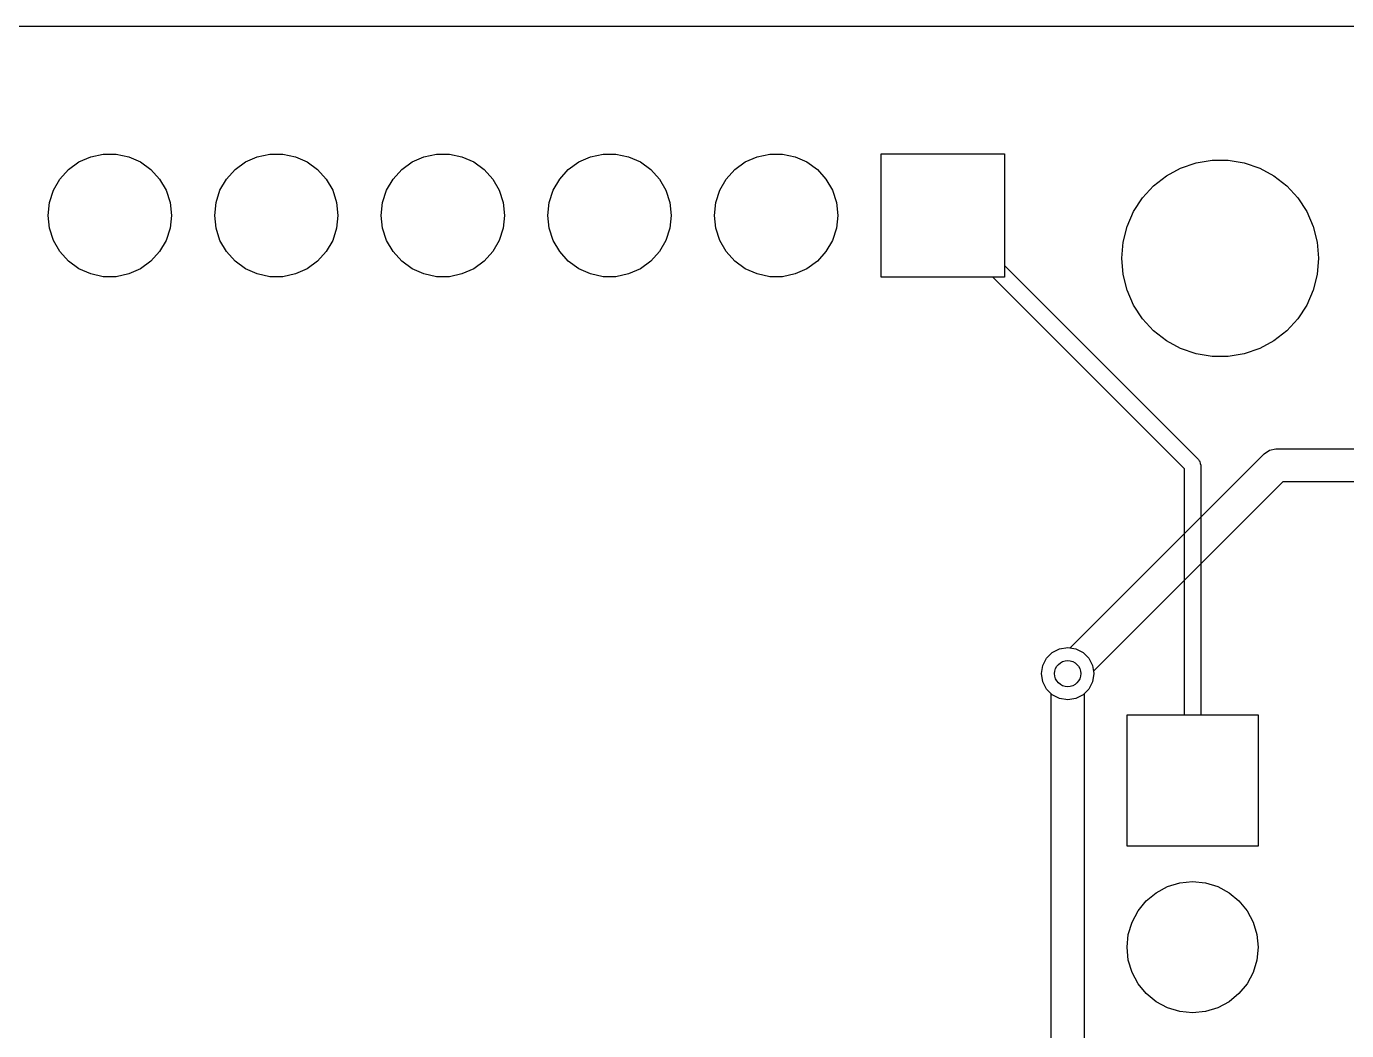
# Model space of a CAD drawing. Header units: millimetres. Extents: x 0 to 489, y -139 to 89.
# Drawn here: x 122.33 to 142.46, y 39.71 to 55.01 of the extents above; entities that cross this region are included whole.
import ezdxf

# ---------------------------------------------------------------- set-up
doc = ezdxf.new("R2010")
doc.units = ezdxf.units.MM
doc.header["$MEASUREMENT"] = 0
doc.layers.get('0').update_dxf_attribs({"linetype": 'CONTINUOUS'})
doc.layers.add('BLACK', color=7, linetype='CONTINUOUS')

msp = doc.modelspace()

# ---------------------------------------------------------------- linework, layer by layer
at = {"linetype": 'Continuous'}
msp.add_lwpolyline([(106.41198, 1.00993), (167.41198, 1.00993, 0.41421356), (168.41198, 2.00993), (168.41198, 54.00993, 0.41421356), (167.41198, 55.00993), (106.41198, 55.00993, 0.41421356), (105.41198, 54.00993), (105.41198, 2.00993, 0.41421356)], format="xyb", close=True, dxfattribs=at)
at = {"layer": 'BLACK', "linetype": 'Continuous'}
for p, q in [((122.97124, 52.82879), (123.13024, 52.94429)), ((122.97124, 52.82879), (123.13024, 52.94429)), ((122.97124, 52.82879), (123.13024, 52.94429)), ((122.97124, 52.82879), (123.13024, 52.94429)), ((123.13024, 52.94429), (123.31024, 53.02419)), ((123.13024, 52.94429), (123.31024, 53.02419)), ((123.13024, 52.94429), (123.31024, 53.02419)), ((123.13024, 52.94429), (123.31024, 53.02419)), ((123.31024, 53.02419), (123.50224, 53.06509)), ((123.31024, 53.02419), (123.50224, 53.06509)), ((123.31024, 53.02419), (123.50224, 53.06509)), ((123.31024, 53.02419), (123.50224, 53.06509)), ((123.50224, 53.06509), (123.69824, 53.06509)), ((123.50224, 53.06509), (123.69824, 53.06509)), ((123.50224, 53.06509), (123.69824, 53.06509)), ((123.50224, 53.06509), (123.69824, 53.06509)), ((123.69824, 53.06509), (123.89024, 53.02419)), ((123.69824, 53.06509), (123.89024, 53.02419)), ((123.69824, 53.06509), (123.89024, 53.02419)), ((123.69824, 53.06509), (123.89024, 53.02419)), ((123.89024, 53.02419), (124.07024, 52.94429)), ((123.89024, 53.02419), (124.07024, 52.94429)), ((123.89024, 53.02419), (124.07024, 52.94429)), ((123.89024, 53.02419), (124.07024, 52.94429)), ((124.07024, 52.94429), (124.22924, 52.82879)), ((124.07024, 52.94429), (124.22924, 52.82879)), ((124.07024, 52.94429), (124.22924, 52.82879)), ((124.07024, 52.94429), (124.22924, 52.82879)), ((125.51124, 52.82879), (125.67024, 52.94429)), ((125.51124, 52.82879), (125.67024, 52.94429)), ((125.51124, 52.82879), (125.67024, 52.94429)), ((125.51124, 52.82879), (125.67024, 52.94429)), ((125.67024, 52.94429), (125.85024, 53.02419)), ((125.67024, 52.94429), (125.85024, 53.02419)), ((125.67024, 52.94429), (125.85024, 53.02419)), ((125.67024, 52.94429), (125.85024, 53.02419)), ((125.85024, 53.02419), (126.04224, 53.06509)), ((125.85024, 53.02419), (126.04224, 53.06509)), ((125.85024, 53.02419), (126.04224, 53.06509)), ((125.85024, 53.02419), (126.04224, 53.06509)), ((126.04224, 53.06509), (126.23824, 53.06509)), ((126.04224, 53.06509), (126.23824, 53.06509)), ((126.04224, 53.06509), (126.23824, 53.06509)), ((126.04224, 53.06509), (126.23824, 53.06509)), ((126.23824, 53.06509), (126.43024, 53.02419)), ((126.23824, 53.06509), (126.43024, 53.02419)), ((126.23824, 53.06509), (126.43024, 53.02419)), ((126.23824, 53.06509), (126.43024, 53.02419)), ((126.43024, 53.02419), (126.61024, 52.94429)), ((126.43024, 53.02419), (126.61024, 52.94429)), ((126.43024, 53.02419), (126.61024, 52.94429)), ((126.43024, 53.02419), (126.61024, 52.94429)), ((126.61024, 52.94429), (126.76924, 52.82879)), ((126.61024, 52.94429), (126.76924, 52.82879)), ((126.61024, 52.94429), (126.76924, 52.82879)), ((126.61024, 52.94429), (126.76924, 52.82879)), ((128.05124, 52.82879), (128.21024, 52.94429)), ((128.05124, 52.82879), (128.21024, 52.94429)), ((128.05124, 52.82879), (128.21024, 52.94429)), ((128.05124, 52.82879), (128.21024, 52.94429)), ((128.21024, 52.94429), (128.39024, 53.02419)), ((128.21024, 52.94429), (128.39024, 53.02419)), ((128.21024, 52.94429), (128.39024, 53.02419)), ((128.21024, 52.94429), (128.39024, 53.02419)), ((128.39024, 53.02419), (128.58224, 53.06509)), ((128.39024, 53.02419), (128.58224, 53.06509)), ((128.39024, 53.02419), (128.58224, 53.06509)), ((128.39024, 53.02419), (128.58224, 53.06509)), ((128.58224, 53.06509), (128.77824, 53.06509)), ((128.58224, 53.06509), (128.77824, 53.06509)), ((128.58224, 53.06509), (128.77824, 53.06509)), ((128.58224, 53.06509), (128.77824, 53.06509)), ((128.77824, 53.06509), (128.97024, 53.02419)), ((128.77824, 53.06509), (128.97024, 53.02419)), ((128.77824, 53.06509), (128.97024, 53.02419)), ((128.77824, 53.06509), (128.97024, 53.02419)), ((128.97024, 53.02419), (129.15024, 52.94429)), ((128.97024, 53.02419), (129.15024, 52.94429)), ((128.97024, 53.02419), (129.15024, 52.94429)), ((128.97024, 53.02419), (129.15024, 52.94429)), ((129.15024, 52.94429), (129.30924, 52.82879)), ((129.15024, 52.94429), (129.30924, 52.82879)), ((129.15024, 52.94429), (129.30924, 52.82879)), ((129.15024, 52.94429), (129.30924, 52.82879)), ((130.59124, 52.82879), (130.75024, 52.94429)), ((130.59124, 52.82879), (130.75024, 52.94429)), ((130.59124, 52.82879), (130.75024, 52.94429)), ((130.59124, 52.82879), (130.75024, 52.94429)), ((130.75024, 52.94429), (130.93024, 53.02419)), ((130.75024, 52.94429), (130.93024, 53.02419)), ((130.75024, 52.94429), (130.93024, 53.02419)), ((130.75024, 52.94429), (130.93024, 53.02419)), ((130.93024, 53.02419), (131.12224, 53.06509)), ((130.93024, 53.02419), (131.12224, 53.06509)), ((130.93024, 53.02419), (131.12224, 53.06509)), ((130.93024, 53.02419), (131.12224, 53.06509)), ((131.12224, 53.06509), (131.31824, 53.06509)), ((131.12224, 53.06509), (131.31824, 53.06509)), ((131.12224, 53.06509), (131.31824, 53.06509)), ((131.12224, 53.06509), (131.31824, 53.06509)), ((131.31824, 53.06509), (131.51024, 53.02419)), ((131.31824, 53.06509), (131.51024, 53.02419)), ((131.31824, 53.06509), (131.51024, 53.02419)), ((131.31824, 53.06509), (131.51024, 53.02419)), ((131.51024, 53.02419), (131.69024, 52.94429)), ((131.51024, 53.02419), (131.69024, 52.94429)), ((131.51024, 53.02419), (131.69024, 52.94429)), ((131.51024, 53.02419), (131.69024, 52.94429)), ((131.69024, 52.94429), (131.84924, 52.82879)), ((131.69024, 52.94429), (131.84924, 52.82879)), ((131.69024, 52.94429), (131.84924, 52.82879)), ((131.69024, 52.94429), (131.84924, 52.82879)), ((133.13124, 52.82879), (133.29024, 52.94429)), ((133.13124, 52.82879), (133.29024, 52.94429)), ((133.13124, 52.82879), (133.29024, 52.94429)), ((133.13124, 52.82879), (133.29024, 52.94429)), ((133.29024, 52.94429), (133.47024, 53.02419)), ((133.29024, 52.94429), (133.47024, 53.02419)), ((133.29024, 52.94429), (133.47024, 53.02419)), ((133.29024, 52.94429), (133.47024, 53.02419)), ((133.47024, 53.02419), (133.66224, 53.06509)), ((133.47024, 53.02419), (133.66224, 53.06509)), ((133.47024, 53.02419), (133.66224, 53.06509)), ((133.47024, 53.02419), (133.66224, 53.06509)), ((133.66224, 53.06509), (133.85824, 53.06509)), ((133.66224, 53.06509), (133.85824, 53.06509)), ((133.66224, 53.06509), (133.85824, 53.06509)), ((133.66224, 53.06509), (133.85824, 53.06509)), ((133.85824, 53.06509), (134.05024, 53.02419)), ((133.85824, 53.06509), (134.05024, 53.02419)), ((133.85824, 53.06509), (134.05024, 53.02419)), ((133.85824, 53.06509), (134.05024, 53.02419)), ((134.05024, 53.02419), (134.23024, 52.94429)), ((134.05024, 53.02419), (134.23024, 52.94429)), ((134.05024, 53.02419), (134.23024, 52.94429)), ((134.05024, 53.02419), (134.23024, 52.94429)), ((134.23024, 52.94429), (134.38924, 52.82879)), ((134.23024, 52.94429), (134.38924, 52.82879)), ((134.23024, 52.94429), (134.38924, 52.82879)), ((134.23024, 52.94429), (134.38924, 52.82879)), ((135.36024, 51.19059), (135.36024, 53.07019)), ((135.36024, 53.07019), (137.24024, 53.07019)), ((135.36024, 51.19059), (135.36024, 53.07019)), ((135.36024, 53.07019), (137.24024, 53.07019)), ((135.36024, 51.19059), (135.36024, 53.07019)), ((135.36024, 53.07019), (137.24024, 53.07019)), ((135.36024, 51.19059), (135.36024, 53.07019)), ((135.36024, 53.07019), (137.24024, 53.07019)), ((137.24024, 53.07019), (137.24024, 51.36739)), ((137.24024, 53.07019), (137.24024, 51.19059)), ((137.24024, 53.07019), (137.24024, 51.19059)), ((137.24024, 53.07019), (137.24024, 51.19059)), ((140.16224, 52.92949), (140.40624, 52.97029)), ((140.16224, 52.92949), (140.40624, 52.97029)), ((140.40624, 52.97029), (140.65424, 52.97029)), ((140.40624, 52.97029), (140.65424, 52.97029)), ((140.65424, 52.97029), (140.89824, 52.92949)), ((140.65424, 52.97029), (140.89824, 52.92949)), ((122.84024, 52.68279), (122.97124, 52.82879)), ((122.84024, 52.68279), (122.97124, 52.82879)), ((122.84024, 52.68279), (122.97124, 52.82879)), ((122.84024, 52.68279), (122.97124, 52.82879)), ((124.22924, 52.82879), (124.36024, 52.68279)), ((124.22924, 52.82879), (124.36024, 52.68279)), ((124.22924, 52.82879), (124.36024, 52.68279)), ((124.22924, 52.82879), (124.36024, 52.68279)), ((125.38024, 52.68279), (125.51124, 52.82879)), ((125.38024, 52.68279), (125.51124, 52.82879)), ((125.38024, 52.68279), (125.51124, 52.82879)), ((125.38024, 52.68279), (125.51124, 52.82879)), ((126.76924, 52.82879), (126.90024, 52.68279)), ((126.76924, 52.82879), (126.90024, 52.68279)), ((126.76924, 52.82879), (126.90024, 52.68279)), ((126.76924, 52.82879), (126.90024, 52.68279)), ((127.92024, 52.68279), (128.05124, 52.82879)), ((127.92024, 52.68279), (128.05124, 52.82879)), ((127.92024, 52.68279), (128.05124, 52.82879)), ((127.92024, 52.68279), (128.05124, 52.82879)), ((129.30924, 52.82879), (129.44024, 52.68279)), ((129.30924, 52.82879), (129.44024, 52.68279)), ((129.30924, 52.82879), (129.44024, 52.68279)), ((129.30924, 52.82879), (129.44024, 52.68279)), ((130.46024, 52.68279), (130.59124, 52.82879)), ((130.46024, 52.68279), (130.59124, 52.82879)), ((130.46024, 52.68279), (130.59124, 52.82879)), ((130.46024, 52.68279), (130.59124, 52.82879)), ((131.84924, 52.82879), (131.98024, 52.68279)), ((131.84924, 52.82879), (131.98024, 52.68279)), ((131.84924, 52.82879), (131.98024, 52.68279)), ((131.84924, 52.82879), (131.98024, 52.68279)), ((133.00024, 52.68279), (133.13124, 52.82879)), ((133.00024, 52.68279), (133.13124, 52.82879)), ((133.00024, 52.68279), (133.13124, 52.82879)), ((133.00024, 52.68279), (133.13124, 52.82879)), ((134.38924, 52.82879), (134.52024, 52.68279)), ((134.38924, 52.82879), (134.52024, 52.68279)), ((134.38924, 52.82879), (134.52024, 52.68279)), ((134.38924, 52.82879), (134.52024, 52.68279)), ((139.71024, 52.73119), (139.92724, 52.84909)), ((139.71024, 52.73119), (139.92724, 52.84909)), ((139.92724, 52.84909), (140.16224, 52.92949)), ((139.92724, 52.84909), (140.16224, 52.92949)), ((140.89824, 52.92949), (141.13324, 52.84909)), ((140.89824, 52.92949), (141.13324, 52.84909)), ((141.13324, 52.84909), (141.35024, 52.73119)), ((141.13324, 52.84909), (141.35024, 52.73119)), ((122.74124, 52.51269), (122.84024, 52.68279)), ((122.74124, 52.51269), (122.84024, 52.68279)), ((122.74124, 52.51269), (122.84024, 52.68279)), ((122.74124, 52.51269), (122.84024, 52.68279)), ((124.36024, 52.68279), (124.45924, 52.51269)), ((124.36024, 52.68279), (124.45924, 52.51269)), ((124.36024, 52.68279), (124.45924, 52.51269)), ((124.36024, 52.68279), (124.45924, 52.51269)), ((125.28124, 52.51269), (125.38024, 52.68279)), ((125.28124, 52.51269), (125.38024, 52.68279)), ((125.28124, 52.51269), (125.38024, 52.68279)), ((125.28124, 52.51269), (125.38024, 52.68279)), ((126.90024, 52.68279), (126.99924, 52.51269)), ((126.90024, 52.68279), (126.99924, 52.51269)), ((126.90024, 52.68279), (126.99924, 52.51269)), ((126.90024, 52.68279), (126.99924, 52.51269)), ((127.82124, 52.51269), (127.92024, 52.68279)), ((127.82124, 52.51269), (127.92024, 52.68279)), ((127.82124, 52.51269), (127.92024, 52.68279)), ((127.82124, 52.51269), (127.92024, 52.68279)), ((129.44024, 52.68279), (129.53924, 52.51269)), ((129.44024, 52.68279), (129.53924, 52.51269)), ((129.44024, 52.68279), (129.53924, 52.51269)), ((129.44024, 52.68279), (129.53924, 52.51269)), ((130.36124, 52.51269), (130.46024, 52.68279)), ((130.36124, 52.51269), (130.46024, 52.68279)), ((130.36124, 52.51269), (130.46024, 52.68279)), ((130.36124, 52.51269), (130.46024, 52.68279)), ((131.98024, 52.68279), (132.07924, 52.51269)), ((131.98024, 52.68279), (132.07924, 52.51269)), ((131.98024, 52.68279), (132.07924, 52.51269)), ((131.98024, 52.68279), (132.07924, 52.51269)), ((132.90124, 52.51269), (133.00024, 52.68279)), ((132.90124, 52.51269), (133.00024, 52.68279)), ((132.90124, 52.51269), (133.00024, 52.68279)), ((132.90124, 52.51269), (133.00024, 52.68279)), ((134.52024, 52.68279), (134.61924, 52.51269)), ((134.52024, 52.68279), (134.61924, 52.51269)), ((134.52024, 52.68279), (134.61924, 52.51269)), ((134.52024, 52.68279), (134.61924, 52.51269)), ((139.34624, 52.39669), (139.51424, 52.57899)), ((139.34624, 52.39669), (139.51424, 52.57899)), ((139.51424, 52.57899), (139.71024, 52.73119)), ((139.51424, 52.57899), (139.71024, 52.73119)), ((141.35024, 52.73119), (141.54624, 52.57899)), ((141.35024, 52.73119), (141.54624, 52.57899)), ((141.54624, 52.57899), (141.71424, 52.39669)), ((141.54624, 52.57899), (141.71424, 52.39669)), ((122.68124, 52.32579), (122.74124, 52.51269)), ((122.68124, 52.32579), (122.74124, 52.51269)), ((122.68124, 52.32579), (122.74124, 52.51269)), ((122.68124, 52.32579), (122.74124, 52.51269)), ((124.45924, 52.51269), (124.51924, 52.32579)), ((124.45924, 52.51269), (124.51924, 52.32579)), ((124.45924, 52.51269), (124.51924, 52.32579)), ((124.45924, 52.51269), (124.51924, 52.32579)), ((125.22124, 52.32579), (125.28124, 52.51269)), ((125.22124, 52.32579), (125.28124, 52.51269)), ((125.22124, 52.32579), (125.28124, 52.51269)), ((125.22124, 52.32579), (125.28124, 52.51269)), ((126.99924, 52.51269), (127.05924, 52.32579)), ((126.99924, 52.51269), (127.05924, 52.32579)), ((126.99924, 52.51269), (127.05924, 52.32579)), ((126.99924, 52.51269), (127.05924, 52.32579)), ((127.76124, 52.32579), (127.82124, 52.51269)), ((127.76124, 52.32579), (127.82124, 52.51269)), ((127.76124, 52.32579), (127.82124, 52.51269)), ((127.76124, 52.32579), (127.82124, 52.51269)), ((129.53924, 52.51269), (129.59924, 52.32579)), ((129.53924, 52.51269), (129.59924, 52.32579)), ((129.53924, 52.51269), (129.59924, 52.32579)), ((129.53924, 52.51269), (129.59924, 52.32579)), ((130.30124, 52.32579), (130.36124, 52.51269)), ((130.30124, 52.32579), (130.36124, 52.51269)), ((130.30124, 52.32579), (130.36124, 52.51269)), ((130.30124, 52.32579), (130.36124, 52.51269)), ((132.07924, 52.51269), (132.13924, 52.32579)), ((132.07924, 52.51269), (132.13924, 52.32579)), ((132.07924, 52.51269), (132.13924, 52.32579)), ((132.07924, 52.51269), (132.13924, 52.32579)), ((132.84124, 52.32579), (132.90124, 52.51269)), ((132.84124, 52.32579), (132.90124, 52.51269)), ((132.84124, 52.32579), (132.90124, 52.51269)), ((132.84124, 52.32579), (132.90124, 52.51269)), ((134.61924, 52.51269), (134.67924, 52.32579)), ((134.61924, 52.51269), (134.67924, 52.32579)), ((134.61924, 52.51269), (134.67924, 52.32579)), ((134.61924, 52.51269), (134.67924, 52.32579)), ((139.21124, 52.18929), (139.34624, 52.39669)), ((139.21124, 52.18929), (139.34624, 52.39669)), ((141.71424, 52.39669), (141.84924, 52.18929)), ((141.71424, 52.39669), (141.84924, 52.18929)), ((122.66024, 52.13039), (122.68124, 52.32579)), ((122.66024, 52.13039), (122.68124, 52.32579)), ((122.66024, 52.13039), (122.68124, 52.32579)), ((122.66024, 52.13039), (122.68124, 52.32579)), ((124.51924, 52.32579), (124.54024, 52.13039)), ((124.51924, 52.32579), (124.54024, 52.13039)), ((124.51924, 52.32579), (124.54024, 52.13039)), ((124.51924, 52.32579), (124.54024, 52.13039)), ((125.20024, 52.13039), (125.22124, 52.32579)), ((125.20024, 52.13039), (125.22124, 52.32579)), ((125.20024, 52.13039), (125.22124, 52.32579)), ((125.20024, 52.13039), (125.22124, 52.32579)), ((127.05924, 52.32579), (127.08024, 52.13039)), ((127.05924, 52.32579), (127.08024, 52.13039)), ((127.05924, 52.32579), (127.08024, 52.13039)), ((127.05924, 52.32579), (127.08024, 52.13039)), ((127.74024, 52.13039), (127.76124, 52.32579)), ((127.74024, 52.13039), (127.76124, 52.32579)), ((127.74024, 52.13039), (127.76124, 52.32579)), ((127.74024, 52.13039), (127.76124, 52.32579)), ((129.59924, 52.32579), (129.62024, 52.13039)), ((129.59924, 52.32579), (129.62024, 52.13039)), ((129.59924, 52.32579), (129.62024, 52.13039)), ((129.59924, 52.32579), (129.62024, 52.13039)), ((130.28024, 52.13039), (130.30124, 52.32579)), ((130.28024, 52.13039), (130.30124, 52.32579)), ((130.28024, 52.13039), (130.30124, 52.32579)), ((130.28024, 52.13039), (130.30124, 52.32579)), ((132.13924, 52.32579), (132.16024, 52.13039)), ((132.13924, 52.32579), (132.16024, 52.13039)), ((132.13924, 52.32579), (132.16024, 52.13039)), ((132.13924, 52.32579), (132.16024, 52.13039)), ((132.82024, 52.13039), (132.84124, 52.32579)), ((132.82024, 52.13039), (132.84124, 52.32579)), ((132.82024, 52.13039), (132.84124, 52.32579)), ((132.82024, 52.13039), (132.84124, 52.32579)), ((134.67924, 52.32579), (134.70024, 52.13039)), ((134.67924, 52.32579), (134.70024, 52.13039)), ((134.67924, 52.32579), (134.70024, 52.13039)), ((134.67924, 52.32579), (134.70024, 52.13039)), ((139.11124, 51.96239), (139.21124, 52.18929)), ((139.11124, 51.96239), (139.21124, 52.18929)), ((141.84924, 52.18929), (141.94924, 51.96239)), ((141.84924, 52.18929), (141.94924, 51.96239)), ((122.68124, 51.93499), (122.66024, 52.13039)), ((122.68124, 51.93499), (122.66024, 52.13039)), ((122.68124, 51.93499), (122.66024, 52.13039)), ((122.68124, 51.93499), (122.66024, 52.13039)), ((122.74124, 51.74809), (122.68124, 51.93499)), ((122.74124, 51.74809), (122.68124, 51.93499)), ((122.74124, 51.74809), (122.68124, 51.93499)), ((122.74124, 51.74809), (122.68124, 51.93499)), ((124.51924, 51.93499), (124.45924, 51.74809)), ((124.51924, 51.93499), (124.45924, 51.74809)), ((124.51924, 51.93499), (124.45924, 51.74809)), ((124.51924, 51.93499), (124.45924, 51.74809)), ((124.54024, 52.13039), (124.51924, 51.93499)), ((124.54024, 52.13039), (124.51924, 51.93499)), ((124.54024, 52.13039), (124.51924, 51.93499)), ((124.54024, 52.13039), (124.51924, 51.93499)), ((125.22124, 51.93499), (125.20024, 52.13039)), ((125.22124, 51.93499), (125.20024, 52.13039)), ((125.22124, 51.93499), (125.20024, 52.13039)), ((125.22124, 51.93499), (125.20024, 52.13039)), ((125.28124, 51.74809), (125.22124, 51.93499)), ((125.28124, 51.74809), (125.22124, 51.93499)), ((125.28124, 51.74809), (125.22124, 51.93499)), ((125.28124, 51.74809), (125.22124, 51.93499)), ((127.05924, 51.93499), (126.99924, 51.74809)), ((127.05924, 51.93499), (126.99924, 51.74809)), ((127.05924, 51.93499), (126.99924, 51.74809)), ((127.05924, 51.93499), (126.99924, 51.74809)), ((127.08024, 52.13039), (127.05924, 51.93499)), ((127.08024, 52.13039), (127.05924, 51.93499)), ((127.08024, 52.13039), (127.05924, 51.93499)), ((127.08024, 52.13039), (127.05924, 51.93499)), ((127.76124, 51.93499), (127.74024, 52.13039)), ((127.76124, 51.93499), (127.74024, 52.13039)), ((127.76124, 51.93499), (127.74024, 52.13039)), ((127.76124, 51.93499), (127.74024, 52.13039)), ((127.82124, 51.74809), (127.76124, 51.93499)), ((127.82124, 51.74809), (127.76124, 51.93499)), ((127.82124, 51.74809), (127.76124, 51.93499)), ((127.82124, 51.74809), (127.76124, 51.93499)), ((129.59924, 51.93499), (129.53924, 51.74809)), ((129.59924, 51.93499), (129.53924, 51.74809)), ((129.59924, 51.93499), (129.53924, 51.74809)), ((129.59924, 51.93499), (129.53924, 51.74809)), ((129.62024, 52.13039), (129.59924, 51.93499)), ((129.62024, 52.13039), (129.59924, 51.93499)), ((129.62024, 52.13039), (129.59924, 51.93499)), ((129.62024, 52.13039), (129.59924, 51.93499)), ((130.30124, 51.93499), (130.28024, 52.13039)), ((130.30124, 51.93499), (130.28024, 52.13039)), ((130.30124, 51.93499), (130.28024, 52.13039)), ((130.30124, 51.93499), (130.28024, 52.13039)), ((130.36124, 51.74809), (130.30124, 51.93499)), ((130.36124, 51.74809), (130.30124, 51.93499)), ((130.36124, 51.74809), (130.30124, 51.93499)), ((130.36124, 51.74809), (130.30124, 51.93499)), ((132.13924, 51.93499), (132.07924, 51.74809)), ((132.13924, 51.93499), (132.07924, 51.74809)), ((132.13924, 51.93499), (132.07924, 51.74809)), ((132.13924, 51.93499), (132.07924, 51.74809)), ((132.16024, 52.13039), (132.13924, 51.93499)), ((132.16024, 52.13039), (132.13924, 51.93499)), ((132.16024, 52.13039), (132.13924, 51.93499)), ((132.16024, 52.13039), (132.13924, 51.93499)), ((132.84124, 51.93499), (132.82024, 52.13039)), ((132.84124, 51.93499), (132.82024, 52.13039)), ((132.84124, 51.93499), (132.82024, 52.13039)), ((132.84124, 51.93499), (132.82024, 52.13039)), ((132.90124, 51.74809), (132.84124, 51.93499)), ((132.90124, 51.74809), (132.84124, 51.93499)), ((132.90124, 51.74809), (132.84124, 51.93499)), ((132.90124, 51.74809), (132.84124, 51.93499)), ((134.67924, 51.93499), (134.61924, 51.74809)), ((134.67924, 51.93499), (134.61924, 51.74809)), ((134.67924, 51.93499), (134.61924, 51.74809)), ((134.67924, 51.93499), (134.61924, 51.74809)), ((134.70024, 52.13039), (134.67924, 51.93499)), ((134.70024, 52.13039), (134.67924, 51.93499)), ((134.70024, 52.13039), (134.67924, 51.93499)), ((134.70024, 52.13039), (134.67924, 51.93499)), ((139.05024, 51.72229), (139.11124, 51.96239)), ((139.05024, 51.72229), (139.11124, 51.96239)), ((141.94924, 51.96239), (142.01024, 51.72229)), ((141.94924, 51.96239), (142.01024, 51.72229)), ((122.84024, 51.57799), (122.74124, 51.74809)), ((122.84024, 51.57799), (122.74124, 51.74809)), ((122.84024, 51.57799), (122.74124, 51.74809)), ((122.84024, 51.57799), (122.74124, 51.74809)), ((124.45924, 51.74809), (124.36024, 51.57799)), ((124.45924, 51.74809), (124.36024, 51.57799)), ((124.45924, 51.74809), (124.36024, 51.57799)), ((124.45924, 51.74809), (124.36024, 51.57799)), ((125.38024, 51.57799), (125.28124, 51.74809)), ((125.38024, 51.57799), (125.28124, 51.74809)), ((125.38024, 51.57799), (125.28124, 51.74809)), ((125.38024, 51.57799), (125.28124, 51.74809)), ((126.99924, 51.74809), (126.90024, 51.57799)), ((126.99924, 51.74809), (126.90024, 51.57799)), ((126.99924, 51.74809), (126.90024, 51.57799)), ((126.99924, 51.74809), (126.90024, 51.57799)), ((127.92024, 51.57799), (127.82124, 51.74809)), ((127.92024, 51.57799), (127.82124, 51.74809)), ((127.92024, 51.57799), (127.82124, 51.74809)), ((127.92024, 51.57799), (127.82124, 51.74809)), ((129.53924, 51.74809), (129.44024, 51.57799)), ((129.53924, 51.74809), (129.44024, 51.57799)), ((129.53924, 51.74809), (129.44024, 51.57799)), ((129.53924, 51.74809), (129.44024, 51.57799)), ((130.46024, 51.57799), (130.36124, 51.74809)), ((130.46024, 51.57799), (130.36124, 51.74809)), ((130.46024, 51.57799), (130.36124, 51.74809)), ((130.46024, 51.57799), (130.36124, 51.74809)), ((132.07924, 51.74809), (131.98024, 51.57799)), ((132.07924, 51.74809), (131.98024, 51.57799)), ((132.07924, 51.74809), (131.98024, 51.57799)), ((132.07924, 51.74809), (131.98024, 51.57799)), ((133.00024, 51.57799), (132.90124, 51.74809)), ((133.00024, 51.57799), (132.90124, 51.74809)), ((133.00024, 51.57799), (132.90124, 51.74809)), ((133.00024, 51.57799), (132.90124, 51.74809)), ((134.61924, 51.74809), (134.52024, 51.57799)), ((134.61924, 51.74809), (134.52024, 51.57799)), ((134.61924, 51.74809), (134.52024, 51.57799)), ((134.61924, 51.74809), (134.52024, 51.57799)), ((122.97124, 51.43199), (122.84024, 51.57799)), ((122.97124, 51.43199), (122.84024, 51.57799)), ((122.97124, 51.43199), (122.84024, 51.57799)), ((122.97124, 51.43199), (122.84024, 51.57799)), ((124.36024, 51.57799), (124.22924, 51.43199)), ((124.36024, 51.57799), (124.22924, 51.43199)), ((124.36024, 51.57799), (124.22924, 51.43199)), ((124.36024, 51.57799), (124.22924, 51.43199)), ((125.51124, 51.43199), (125.38024, 51.57799)), ((125.51124, 51.43199), (125.38024, 51.57799)), ((125.51124, 51.43199), (125.38024, 51.57799)), ((125.51124, 51.43199), (125.38024, 51.57799)), ((126.90024, 51.57799), (126.76924, 51.43199)), ((126.90024, 51.57799), (126.76924, 51.43199)), ((126.90024, 51.57799), (126.76924, 51.43199)), ((126.90024, 51.57799), (126.76924, 51.43199)), ((128.05124, 51.43199), (127.92024, 51.57799)), ((128.05124, 51.43199), (127.92024, 51.57799)), ((128.05124, 51.43199), (127.92024, 51.57799)), ((128.05124, 51.43199), (127.92024, 51.57799)), ((129.44024, 51.57799), (129.30924, 51.43199)), ((129.44024, 51.57799), (129.30924, 51.43199)), ((129.44024, 51.57799), (129.30924, 51.43199)), ((129.44024, 51.57799), (129.30924, 51.43199)), ((130.59124, 51.43199), (130.46024, 51.57799)), ((130.59124, 51.43199), (130.46024, 51.57799)), ((130.59124, 51.43199), (130.46024, 51.57799)), ((130.59124, 51.43199), (130.46024, 51.57799)), ((131.98024, 51.57799), (131.84924, 51.43199)), ((131.98024, 51.57799), (131.84924, 51.43199)), ((131.98024, 51.57799), (131.84924, 51.43199)), ((131.98024, 51.57799), (131.84924, 51.43199)), ((133.13124, 51.43199), (133.00024, 51.57799)), ((133.13124, 51.43199), (133.00024, 51.57799)), ((133.13124, 51.43199), (133.00024, 51.57799)), ((133.13124, 51.43199), (133.00024, 51.57799)), ((134.52024, 51.57799), (134.38924, 51.43199)), ((134.52024, 51.57799), (134.38924, 51.43199)), ((134.52024, 51.57799), (134.38924, 51.43199)), ((134.52024, 51.57799), (134.38924, 51.43199)), ((139.03024, 51.47539), (139.05024, 51.72229)), ((139.03024, 51.47539), (139.05024, 51.72229)), ((142.01024, 51.72229), (142.03024, 51.47539)), ((142.01024, 51.72229), (142.03024, 51.47539)), ((123.13024, 51.31649), (122.97124, 51.43199)), ((123.13024, 51.31649), (122.97124, 51.43199)), ((123.13024, 51.31649), (122.97124, 51.43199)), ((123.13024, 51.31649), (122.97124, 51.43199)), ((124.22924, 51.43199), (124.07024, 51.31649)), ((124.22924, 51.43199), (124.07024, 51.31649)), ((124.22924, 51.43199), (124.07024, 51.31649)), ((124.22924, 51.43199), (124.07024, 51.31649)), ((125.67024, 51.31649), (125.51124, 51.43199)), ((125.67024, 51.31649), (125.51124, 51.43199)), ((125.67024, 51.31649), (125.51124, 51.43199)), ((125.67024, 51.31649), (125.51124, 51.43199)), ((126.76924, 51.43199), (126.61024, 51.31649)), ((126.76924, 51.43199), (126.61024, 51.31649)), ((126.76924, 51.43199), (126.61024, 51.31649)), ((126.76924, 51.43199), (126.61024, 51.31649)), ((128.21024, 51.31649), (128.05124, 51.43199)), ((128.21024, 51.31649), (128.05124, 51.43199)), ((128.21024, 51.31649), (128.05124, 51.43199)), ((128.21024, 51.31649), (128.05124, 51.43199)), ((129.30924, 51.43199), (129.15024, 51.31649)), ((129.30924, 51.43199), (129.15024, 51.31649)), ((129.30924, 51.43199), (129.15024, 51.31649)), ((129.30924, 51.43199), (129.15024, 51.31649)), ((130.75024, 51.31649), (130.59124, 51.43199)), ((130.75024, 51.31649), (130.59124, 51.43199)), ((130.75024, 51.31649), (130.59124, 51.43199)), ((130.75024, 51.31649), (130.59124, 51.43199)), ((131.84924, 51.43199), (131.69024, 51.31649)), ((131.84924, 51.43199), (131.69024, 51.31649)), ((131.84924, 51.43199), (131.69024, 51.31649)), ((131.84924, 51.43199), (131.69024, 51.31649)), ((133.29024, 51.31649), (133.13124, 51.43199)), ((133.29024, 51.31649), (133.13124, 51.43199)), ((133.29024, 51.31649), (133.13124, 51.43199)), ((133.29024, 51.31649), (133.13124, 51.43199)), ((134.38924, 51.43199), (134.23024, 51.31649)), ((134.38924, 51.43199), (134.23024, 51.31649)), ((134.38924, 51.43199), (134.23024, 51.31649)), ((134.38924, 51.43199), (134.23024, 51.31649)), ((137.24024, 51.36739), (140.19824, 48.40879)), ((139.05024, 51.22849), (139.03024, 51.47539)), ((139.05024, 51.22849), (139.03024, 51.47539)), ((142.03024, 51.47539), (142.01024, 51.22849)), ((142.03024, 51.47539), (142.01024, 51.22849)), ((123.31024, 51.23659), (123.13024, 51.31649)), ((123.31024, 51.23659), (123.13024, 51.31649)), ((123.31024, 51.23659), (123.13024, 51.31649)), ((123.31024, 51.23659), (123.13024, 51.31649)), ((123.50224, 51.19569), (123.31024, 51.23659)), ((123.50224, 51.19569), (123.31024, 51.23659)), ((123.50224, 51.19569), (123.31024, 51.23659)), ((123.50224, 51.19569), (123.31024, 51.23659)), ((123.69824, 51.19569), (123.50224, 51.19569)), ((123.69824, 51.19569), (123.50224, 51.19569)), ((123.69824, 51.19569), (123.50224, 51.19569)), ((123.69824, 51.19569), (123.50224, 51.19569)), ((123.89024, 51.23659), (123.69824, 51.19569)), ((123.89024, 51.23659), (123.69824, 51.19569)), ((123.89024, 51.23659), (123.69824, 51.19569)), ((123.89024, 51.23659), (123.69824, 51.19569)), ((124.07024, 51.31649), (123.89024, 51.23659)), ((124.07024, 51.31649), (123.89024, 51.23659)), ((124.07024, 51.31649), (123.89024, 51.23659)), ((124.07024, 51.31649), (123.89024, 51.23659)), ((125.85024, 51.23659), (125.67024, 51.31649)), ((125.85024, 51.23659), (125.67024, 51.31649)), ((125.85024, 51.23659), (125.67024, 51.31649)), ((125.85024, 51.23659), (125.67024, 51.31649)), ((126.04224, 51.19569), (125.85024, 51.23659)), ((126.04224, 51.19569), (125.85024, 51.23659)), ((126.04224, 51.19569), (125.85024, 51.23659)), ((126.04224, 51.19569), (125.85024, 51.23659)), ((126.23824, 51.19569), (126.04224, 51.19569)), ((126.23824, 51.19569), (126.04224, 51.19569)), ((126.23824, 51.19569), (126.04224, 51.19569)), ((126.23824, 51.19569), (126.04224, 51.19569)), ((126.43024, 51.23659), (126.23824, 51.19569)), ((126.43024, 51.23659), (126.23824, 51.19569)), ((126.43024, 51.23659), (126.23824, 51.19569)), ((126.43024, 51.23659), (126.23824, 51.19569)), ((126.61024, 51.31649), (126.43024, 51.23659)), ((126.61024, 51.31649), (126.43024, 51.23659)), ((126.61024, 51.31649), (126.43024, 51.23659)), ((126.61024, 51.31649), (126.43024, 51.23659)), ((128.39024, 51.23659), (128.21024, 51.31649)), ((128.39024, 51.23659), (128.21024, 51.31649)), ((128.39024, 51.23659), (128.21024, 51.31649)), ((128.39024, 51.23659), (128.21024, 51.31649)), ((128.58224, 51.19569), (128.39024, 51.23659)), ((128.58224, 51.19569), (128.39024, 51.23659)), ((128.58224, 51.19569), (128.39024, 51.23659)), ((128.58224, 51.19569), (128.39024, 51.23659)), ((128.77824, 51.19569), (128.58224, 51.19569)), ((128.77824, 51.19569), (128.58224, 51.19569)), ((128.77824, 51.19569), (128.58224, 51.19569)), ((128.77824, 51.19569), (128.58224, 51.19569)), ((128.97024, 51.23659), (128.77824, 51.19569)), ((128.97024, 51.23659), (128.77824, 51.19569)), ((128.97024, 51.23659), (128.77824, 51.19569)), ((128.97024, 51.23659), (128.77824, 51.19569)), ((129.15024, 51.31649), (128.97024, 51.23659)), ((129.15024, 51.31649), (128.97024, 51.23659)), ((129.15024, 51.31649), (128.97024, 51.23659)), ((129.15024, 51.31649), (128.97024, 51.23659)), ((130.93024, 51.23659), (130.75024, 51.31649)), ((130.93024, 51.23659), (130.75024, 51.31649)), ((130.93024, 51.23659), (130.75024, 51.31649)), ((130.93024, 51.23659), (130.75024, 51.31649)), ((131.12224, 51.19569), (130.93024, 51.23659)), ((131.12224, 51.19569), (130.93024, 51.23659)), ((131.12224, 51.19569), (130.93024, 51.23659)), ((131.12224, 51.19569), (130.93024, 51.23659)), ((131.31824, 51.19569), (131.12224, 51.19569)), ((131.31824, 51.19569), (131.12224, 51.19569)), ((131.31824, 51.19569), (131.12224, 51.19569)), ((131.31824, 51.19569), (131.12224, 51.19569)), ((131.51024, 51.23659), (131.31824, 51.19569)), ((131.51024, 51.23659), (131.31824, 51.19569)), ((131.51024, 51.23659), (131.31824, 51.19569)), ((131.51024, 51.23659), (131.31824, 51.19569)), ((131.69024, 51.31649), (131.51024, 51.23659)), ((131.69024, 51.31649), (131.51024, 51.23659)), ((131.69024, 51.31649), (131.51024, 51.23659)), ((131.69024, 51.31649), (131.51024, 51.23659)), ((133.47024, 51.23659), (133.29024, 51.31649)), ((133.47024, 51.23659), (133.29024, 51.31649)), ((133.47024, 51.23659), (133.29024, 51.31649)), ((133.47024, 51.23659), (133.29024, 51.31649)), ((133.66224, 51.19569), (133.47024, 51.23659)), ((133.66224, 51.19569), (133.47024, 51.23659)), ((133.66224, 51.19569), (133.47024, 51.23659)), ((133.66224, 51.19569), (133.47024, 51.23659)), ((133.85824, 51.19569), (133.66224, 51.19569)), ((133.85824, 51.19569), (133.66224, 51.19569)), ((133.85824, 51.19569), (133.66224, 51.19569)), ((133.85824, 51.19569), (133.66224, 51.19569)), ((134.05024, 51.23659), (133.85824, 51.19569)), ((134.05024, 51.23659), (133.85824, 51.19569)), ((134.05024, 51.23659), (133.85824, 51.19569)), ((134.05024, 51.23659), (133.85824, 51.19569)), ((134.23024, 51.31649), (134.05024, 51.23659)), ((134.23024, 51.31649), (134.05024, 51.23659)), ((134.23024, 51.31649), (134.05024, 51.23659)), ((134.23024, 51.31649), (134.05024, 51.23659)), ((137.06324, 51.19059), (135.36024, 51.19059)), ((137.24024, 51.19059), (135.36024, 51.19059)), ((137.24024, 51.19059), (135.36024, 51.19059)), ((137.24024, 51.19059), (135.36024, 51.19059)), ((139.98524, 48.26859), (137.06324, 51.19059)), ((139.11124, 50.98839), (139.05024, 51.22849)), ((139.11124, 50.98839), (139.05024, 51.22849)), ((142.01024, 51.22849), (141.94924, 50.98839)), ((142.01024, 51.22849), (141.94924, 50.98839)), ((139.21124, 50.76149), (139.11124, 50.98839)), ((139.21124, 50.76149), (139.11124, 50.98839)), ((141.94924, 50.98839), (141.84924, 50.76149)), ((141.94924, 50.98839), (141.84924, 50.76149)), ((139.34624, 50.55409), (139.21124, 50.76149)), ((139.34624, 50.55409), (139.21124, 50.76149)), ((141.84924, 50.76149), (141.71424, 50.55409)), ((141.84924, 50.76149), (141.71424, 50.55409)), ((139.51424, 50.37179), (139.34624, 50.55409)), ((139.51424, 50.37179), (139.34624, 50.55409)), ((141.71424, 50.55409), (141.54624, 50.37179)), ((141.71424, 50.55409), (141.54624, 50.37179)), ((139.71024, 50.21969), (139.51424, 50.37179)), ((139.71024, 50.21969), (139.51424, 50.37179)), ((141.54624, 50.37179), (141.35024, 50.21969)), ((141.54624, 50.37179), (141.35024, 50.21969)), ((139.92724, 50.10169), (139.71024, 50.21969)), ((139.92724, 50.10169), (139.71024, 50.21969)), ((141.35024, 50.21969), (141.13324, 50.10169)), ((141.35024, 50.21969), (141.13324, 50.10169)), ((140.16224, 50.02129), (139.92724, 50.10169)), ((140.16224, 50.02129), (139.92724, 50.10169)), ((140.40624, 49.98049), (140.16224, 50.02129)), ((140.40624, 49.98049), (140.16224, 50.02129)), ((140.65424, 49.98049), (140.40624, 49.98049)), ((140.65424, 49.98049), (140.40624, 49.98049)), ((140.89824, 50.02129), (140.65424, 49.98049)), ((140.89824, 50.02129), (140.65424, 49.98049)), ((141.13324, 50.10169), (140.89824, 50.02129)), ((141.13324, 50.10169), (140.89824, 50.02129)), ((141.20324, 48.49719), (141.28424, 48.55139)), ((141.28424, 48.55139), (141.38024, 48.57039)), ((141.38024, 48.57039), (142.97624, 48.57039)), ((138.24524, 45.53909), (141.20324, 48.49719)), ((140.19824, 48.40879), (140.21224, 48.39089)), ((140.21224, 48.39089), (140.21524, 48.38799)), ((140.21524, 48.38799), (140.21624, 48.38539)), ((140.21624, 48.38539), (140.22024, 48.38029)), ((140.22024, 48.38029), (140.22624, 48.35009)), ((140.22624, 48.35009), (140.23524, 48.32039)), ((140.23524, 48.32039), (140.23524, 44.51539)), ((139.98524, 44.51539), (139.98524, 48.26859)), ((141.48424, 48.07039), (138.59924, 45.18549)), ((142.97624, 48.07039), (141.48424, 48.07039)), ((137.97024, 45.46899), (138.08124, 45.52579)), ((137.97024, 45.46899), (138.08124, 45.52579)), ((138.08124, 45.52579), (138.20524, 45.54539)), ((138.08124, 45.52579), (138.20524, 45.54539)), ((138.20524, 45.54539), (138.32924, 45.52579)), ((138.20524, 45.54539), (138.24524, 45.53909)), ((138.32924, 45.52579), (138.44024, 45.46899)), ((137.82524, 45.26899), (137.88124, 45.38049)), ((137.82524, 45.26899), (137.88124, 45.38049)), ((137.88124, 45.38049), (137.97024, 45.46899)), ((137.88124, 45.38049), (137.97024, 45.46899)), ((138.44024, 45.46899), (138.52924, 45.38049)), ((138.52924, 45.38049), (138.58524, 45.26899)), ((137.80524, 45.14539), (137.82524, 45.26899)), ((137.80524, 45.14539), (137.82524, 45.26899)), ((137.82524, 45.02179), (137.80524, 45.14539)), ((137.82524, 45.02179), (137.80524, 45.14539)), ((138.58524, 45.26899), (138.60524, 45.14539)), ((138.60524, 45.14539), (138.58524, 45.02179)), ((138.60524, 45.14539), (138.58524, 45.02179)), ((138.59924, 45.18549), (138.60524, 45.14539)), ((137.88124, 44.91029), (137.82524, 45.02179)), ((137.88124, 44.91029), (137.82524, 45.02179)), ((137.95524, 44.83669), (137.88124, 44.91029)), ((137.97024, 44.82179), (137.88124, 44.91029)), ((138.52924, 44.91029), (138.44024, 44.82179)), ((138.52924, 44.91029), (138.45524, 44.83669)), ((138.58524, 45.02179), (138.52924, 44.91029)), ((138.58524, 45.02179), (138.52924, 44.91029)), ((137.95524, 33.38909), (137.95524, 44.83669)), ((138.08124, 44.76499), (137.97024, 44.82179)), ((138.20524, 44.74539), (138.08124, 44.76499)), ((138.32924, 44.76499), (138.20524, 44.74539)), ((138.44024, 44.82179), (138.32924, 44.76499)), ((138.45524, 44.83669), (138.45524, 33.38909)), ((139.11024, 42.51539), (139.11024, 44.51539)), ((139.11024, 44.51539), (139.98524, 44.51539)), ((139.11024, 42.51539), (139.11024, 44.51539)), ((139.11024, 44.51539), (141.11024, 44.51539)), ((139.11024, 42.51539), (139.11024, 44.51539)), ((139.11024, 44.51539), (141.11024, 44.51539)), ((139.11024, 42.51539), (139.11024, 44.51539)), ((139.11024, 44.51539), (141.11024, 44.51539)), ((140.23524, 44.51539), (141.11024, 44.51539)), ((141.11024, 44.51539), (141.11024, 42.51539)), ((141.11024, 44.51539), (141.11024, 42.51539)), ((141.11024, 44.51539), (141.11024, 42.51539)), ((141.11024, 44.51539), (141.11024, 42.51539)), ((141.11024, 42.51539), (139.11024, 42.51539)), ((141.11024, 42.51539), (139.11024, 42.51539)), ((141.11024, 42.51539), (139.11024, 42.51539)), ((141.11024, 42.51539), (139.11024, 42.51539)), ((139.55424, 41.80689), (139.72724, 41.89929)), ((139.55424, 41.80689), (139.72724, 41.89929)), ((139.55424, 41.80689), (139.72724, 41.89929)), ((139.55424, 41.80689), (139.72724, 41.89929)), ((139.72724, 41.89929), (139.91524, 41.95619)), ((139.72724, 41.89929), (139.91524, 41.95619)), ((139.72724, 41.89929), (139.91524, 41.95619)), ((139.72724, 41.89929), (139.91524, 41.95619)), ((139.91524, 41.95619), (140.11024, 41.97539)), ((139.91524, 41.95619), (140.11024, 41.97539)), ((139.91524, 41.95619), (140.11024, 41.97539)), ((139.91524, 41.95619), (140.11024, 41.97539)), ((140.11024, 41.97539), (140.30524, 41.95619)), ((140.11024, 41.97539), (140.30524, 41.95619)), ((140.11024, 41.97539), (140.30524, 41.95619)), ((140.11024, 41.97539), (140.30524, 41.95619)), ((140.30524, 41.95619), (140.49324, 41.89929)), ((140.30524, 41.95619), (140.49324, 41.89929)), ((140.30524, 41.95619), (140.49324, 41.89929)), ((140.30524, 41.95619), (140.49324, 41.89929)), ((140.49324, 41.89929), (140.66624, 41.80689)), ((140.49324, 41.89929), (140.66624, 41.80689)), ((140.49324, 41.89929), (140.66624, 41.80689)), ((140.49324, 41.89929), (140.66624, 41.80689)), ((139.27924, 41.53099), (139.40324, 41.68249)), ((139.27924, 41.53099), (139.40324, 41.68249)), ((139.27924, 41.53099), (139.40324, 41.68249)), ((139.27924, 41.53099), (139.40324, 41.68249)), ((139.40324, 41.68249), (139.55424, 41.80689)), ((139.40324, 41.68249), (139.55424, 41.80689)), ((139.40324, 41.68249), (139.55424, 41.80689)), ((139.40324, 41.68249), (139.55424, 41.80689)), ((140.66624, 41.80689), (140.81724, 41.68249)), ((140.66624, 41.80689), (140.81724, 41.68249)), ((140.66624, 41.80689), (140.81724, 41.68249)), ((140.66624, 41.80689), (140.81724, 41.68249)), ((140.81724, 41.68249), (140.94124, 41.53099)), ((140.81724, 41.68249), (140.94124, 41.53099)), ((140.81724, 41.68249), (140.94124, 41.53099)), ((140.81724, 41.68249), (140.94124, 41.53099)), ((139.18624, 41.35809), (139.27924, 41.53099)), ((139.18624, 41.35809), (139.27924, 41.53099)), ((139.18624, 41.35809), (139.27924, 41.53099)), ((139.18624, 41.35809), (139.27924, 41.53099)), ((140.94124, 41.53099), (141.03424, 41.35809)), ((140.94124, 41.53099), (141.03424, 41.35809)), ((140.94124, 41.53099), (141.03424, 41.35809)), ((140.94124, 41.53099), (141.03424, 41.35809)), ((139.12924, 41.17049), (139.18624, 41.35809)), ((139.12924, 41.17049), (139.18624, 41.35809)), ((139.12924, 41.17049), (139.18624, 41.35809)), ((139.12924, 41.17049), (139.18624, 41.35809)), ((141.03424, 41.35809), (141.09124, 41.17049)), ((141.03424, 41.35809), (141.09124, 41.17049)), ((141.03424, 41.35809), (141.09124, 41.17049)), ((141.03424, 41.35809), (141.09124, 41.17049)), ((139.11024, 40.97539), (139.12924, 41.17049)), ((139.11024, 40.97539), (139.12924, 41.17049)), ((139.11024, 40.97539), (139.12924, 41.17049)), ((139.11024, 40.97539), (139.12924, 41.17049)), ((141.09124, 41.17049), (141.11024, 40.97539)), ((141.09124, 41.17049), (141.11024, 40.97539)), ((141.09124, 41.17049), (141.11024, 40.97539)), ((141.09124, 41.17049), (141.11024, 40.97539)), ((139.12924, 40.78029), (139.11024, 40.97539)), ((139.12924, 40.78029), (139.11024, 40.97539)), ((139.12924, 40.78029), (139.11024, 40.97539)), ((139.12924, 40.78029), (139.11024, 40.97539)), ((141.11024, 40.97539), (141.09124, 40.78029)), ((141.11024, 40.97539), (141.09124, 40.78029)), ((141.11024, 40.97539), (141.09124, 40.78029)), ((141.11024, 40.97539), (141.09124, 40.78029)), ((139.18624, 40.59269), (139.12924, 40.78029)), ((139.18624, 40.59269), (139.12924, 40.78029)), ((139.18624, 40.59269), (139.12924, 40.78029)), ((139.18624, 40.59269), (139.12924, 40.78029)), ((141.09124, 40.78029), (141.03424, 40.59269)), ((141.09124, 40.78029), (141.03424, 40.59269)), ((141.09124, 40.78029), (141.03424, 40.59269)), ((141.09124, 40.78029), (141.03424, 40.59269)), ((139.27924, 40.41979), (139.18624, 40.59269)), ((139.27924, 40.41979), (139.18624, 40.59269)), ((139.27924, 40.41979), (139.18624, 40.59269)), ((139.27924, 40.41979), (139.18624, 40.59269)), ((141.03424, 40.59269), (140.94124, 40.41979)), ((141.03424, 40.59269), (140.94124, 40.41979)), ((141.03424, 40.59269), (140.94124, 40.41979)), ((141.03424, 40.59269), (140.94124, 40.41979)), ((139.40324, 40.26829), (139.27924, 40.41979)), ((139.40324, 40.26829), (139.27924, 40.41979)), ((139.40324, 40.26829), (139.27924, 40.41979)), ((139.40324, 40.26829), (139.27924, 40.41979)), ((139.55424, 40.14389), (139.40324, 40.26829)), ((139.55424, 40.14389), (139.40324, 40.26829)), ((139.55424, 40.14389), (139.40324, 40.26829)), ((139.55424, 40.14389), (139.40324, 40.26829)), ((140.81724, 40.26829), (140.66624, 40.14389)), ((140.81724, 40.26829), (140.66624, 40.14389)), ((140.81724, 40.26829), (140.66624, 40.14389)), ((140.81724, 40.26829), (140.66624, 40.14389)), ((140.94124, 40.41979), (140.81724, 40.26829)), ((140.94124, 40.41979), (140.81724, 40.26829)), ((140.94124, 40.41979), (140.81724, 40.26829)), ((140.94124, 40.41979), (140.81724, 40.26829)), ((139.72724, 40.05149), (139.55424, 40.14389)), ((139.72724, 40.05149), (139.55424, 40.14389)), ((139.72724, 40.05149), (139.55424, 40.14389)), ((139.72724, 40.05149), (139.55424, 40.14389)), ((140.66624, 40.14389), (140.49324, 40.05149)), ((140.66624, 40.14389), (140.49324, 40.05149)), ((140.66624, 40.14389), (140.49324, 40.05149)), ((140.66624, 40.14389), (140.49324, 40.05149)), ((139.91524, 39.99459), (139.72724, 40.05149)), ((139.91524, 39.99459), (139.72724, 40.05149)), ((139.91524, 39.99459), (139.72724, 40.05149)), ((139.91524, 39.99459), (139.72724, 40.05149)), ((140.11024, 39.97539), (139.91524, 39.99459)), ((140.11024, 39.97539), (139.91524, 39.99459)), ((140.11024, 39.97539), (139.91524, 39.99459)), ((140.11024, 39.97539), (139.91524, 39.99459)), ((140.30524, 39.99459), (140.11024, 39.97539)), ((140.30524, 39.99459), (140.11024, 39.97539)), ((140.30524, 39.99459), (140.11024, 39.97539)), ((140.30524, 39.99459), (140.11024, 39.97539)), ((140.49324, 40.05149), (140.30524, 39.99459)), ((140.49324, 40.05149), (140.30524, 39.99459)), ((140.49324, 40.05149), (140.30524, 39.99459)), ((140.49324, 40.05149), (140.30524, 39.99459))]:
    msp.add_line(p, q, dxfattribs=at)
at = {"layer": 'BLACK'}
msp.add_circle((138.20524, 45.14539), 0.2, dxfattribs=at)
msp.add_circle((138.20524, 45.14539), 0.2, dxfattribs=at)

doc.saveas('drawing.dxf')
